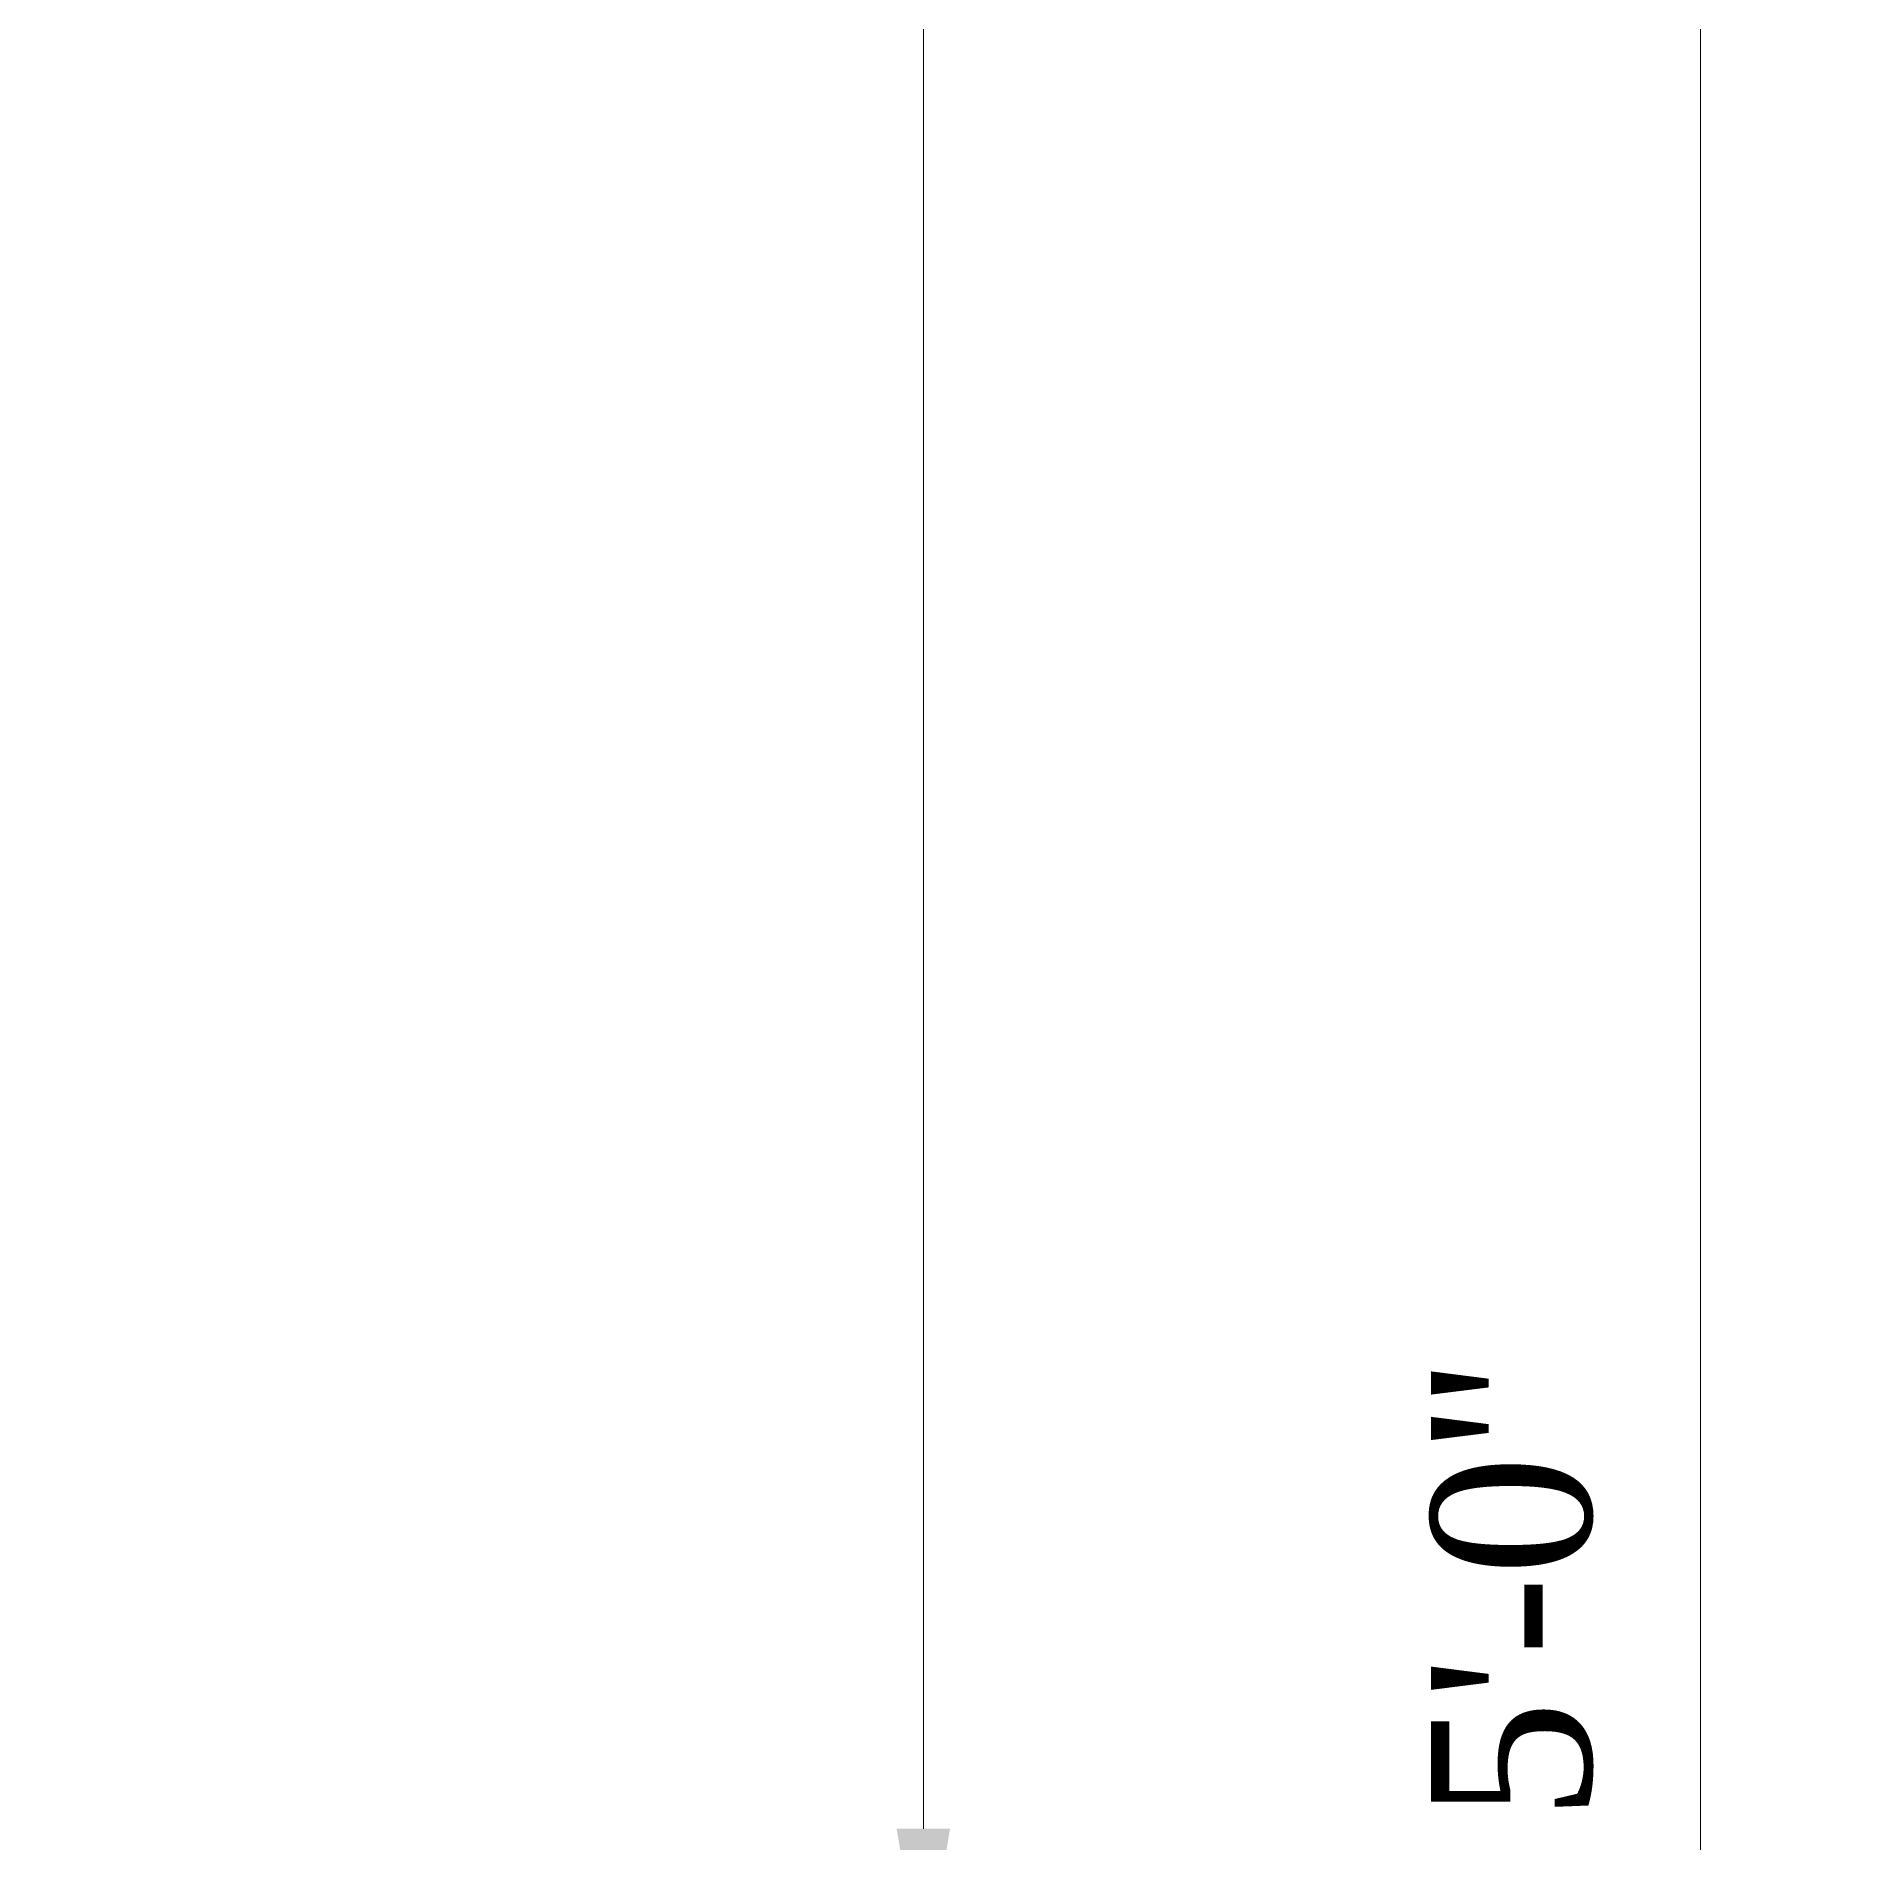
# Model space of a CAD drawing. Header units: feet. Extents: x 28652 to 66086, y -6769 to -640.
# Drawn here: x 53715.6 to 53729.27, y -1141.69 to -1128.15 of the extents above; entities that cross this region are included whole.
import ezdxf

# ---------------------------------------------------------------- set-up
doc = ezdxf.new("R2010")
doc.units = ezdxf.units.FT
doc.header["$LTSCALE"] = 50
doc.header["$MEASUREMENT"] = 0
doc.header["$PDMODE"] = 34
doc.layers.add('IES_WR_Dimension', color=7, linetype='Continuous', lineweight=15)
doc.styles.add('arial', font='times.ttf')
doc.dimstyles.new('SECS', dxfattribs={"dimtxt": 0.06, "dimasz": 0.06, "dimexe": 0.06, "dimexo": 0, "dimgap": 0.04, "dimtad": 1, "dimdec": 0, "dimzin": 3, "dimdsep": 46, "dimlunit": 4, "dimtxsty": 'arial', "dimcen": 1.25, "dimclrd": 256, "dimclrt": 3, "dimadec": 0, "dimazin": 0, "dimtfac": 1, "dimtdec": 0, "dimtix": 1, "dimtofl": 0, "dimtmove": 2, "dimatfit": 1, "dimfxl": 0.06, "dimfxlon": 1, "dimtolj": 1, "dimtzin": 0, "dimlwd": -1, "dimarcsym": 0})

# ---------------------------------------------------------------- blocks, each defined once
blk = doc.blocks.new('*D1253')
at = {"layer": 'Defpoints', "color": 0}
for p in [(53692.312, -1109.787), (53722.247, -1109.787), (53676.547, -1142.787)]:
    blk.add_point(p, dxfattribs=at)
at = {"layer": 'IES_WR_Dimension', "color": 0, "lineweight": -2}
for p, q in [((53721.047, -1109.787), (53723.447, -1109.787)), ((53721.047, -1142.787), (53723.447, -1142.787))]:
    blk.add_line(p, q, dxfattribs=at)
at = {"layer": 'IES_WR_Dimension'}
blk.add_line((53722.247, -1141.587), (53722.247, -1110.987), dxfattribs=at)
for points in [[(53722.047, -1110.987), (53722.447, -1110.987), (53722.247, -1109.787)], [(53722.047, -1141.587), (53722.447, -1141.587), (53722.247, -1142.787)]]:
    blk.add_solid(points, dxfattribs=at)
at = {"layer": 'IES_WR_Dimension', "color": 3, "insert": (53720.835, -1126.287), "char_height": 1.2, "attachment_point": 5, "rotation": 90, "style": 'arial'}
blk.add_mtext('\\A1;2\'-9"', dxfattribs=at)
blk = doc.blocks.new('*D1257')
at = {"layer": 'Defpoints', "color": 0}
for p in [(53692.312, -1109.787), (53728.074, -1109.787), (53714.624, -1169.787)]:
    blk.add_point(p, dxfattribs=at)
at = {"layer": 'IES_WR_Dimension', "color": 0, "lineweight": -2}
for p, q in [((53726.874, -1109.787), (53729.274, -1109.787)), ((53726.874, -1169.787), (53729.274, -1169.787))]:
    blk.add_line(p, q, dxfattribs=at)
at = {"layer": 'IES_WR_Dimension'}
blk.add_line((53728.074, -1168.587), (53728.074, -1110.987), dxfattribs=at)
for points in [[(53727.874, -1110.987), (53728.274, -1110.987), (53728.074, -1109.787)], [(53727.874, -1168.587), (53728.274, -1168.587), (53728.074, -1169.787)]]:
    blk.add_solid(points, dxfattribs=at)
at = {"layer": 'IES_WR_Dimension', "color": 3, "insert": (53726.663, -1139.787), "char_height": 1.2, "attachment_point": 5, "rotation": 90, "style": 'arial'}
blk.add_mtext('\\A1;5\'-0"', dxfattribs=at)

msp = doc.modelspace()

# ---------------------------------------------------------------- dimensions: what is measured, and where the dimension line sits
at = {"layer": 'IES_WR_Dimension'}
for base, p1, picture, middle in [((53722.247, -1109.787), (53676.547, -1142.787), '*D1253', (53720.835, -1126.287)), ((53728.074, -1109.787), (53714.624, -1169.787), '*D1257', (53726.663, -1139.787))]:
    dim = msp.add_linear_dim(base=base, p1=p1, p2=(53692.312, -1109.787), angle=90, dimstyle='SECS', override={"dimscale": 0, "dimtix": 1, "dimtofl": 0, "dimtmove": 2, "dimatfit": 1}, dxfattribs=at)
    dim.commit()
    dim.dimension.update_dxf_attribs({"geometry": picture, "text_midpoint": middle})

doc.saveas('drawing.dxf')
